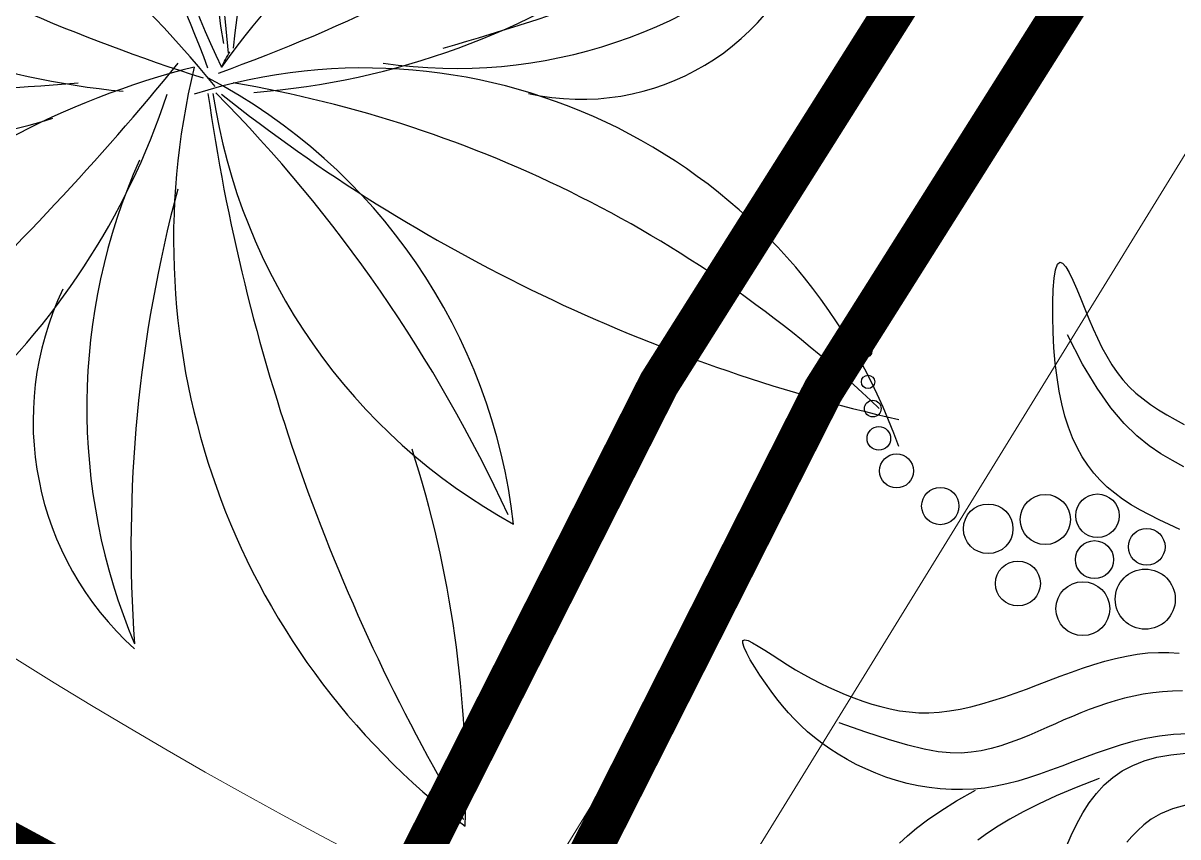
# Model space of a CAD drawing. Header units: millimetres. Extents: x -1030105 to 906887, y -616134 to 1220667.
# Drawn here: x -99860 to -98455, y 530867 to 531856 of the extents above; entities that cross this region are included whole.
import ezdxf

# ---------------------------------------------------------------- set-up
doc = ezdxf.new("R2010")
doc.units = ezdxf.units.MM
doc.header["$MEASUREMENT"] = 0
doc.linetypes.add('DASH', pattern=[0.35, 0.25, -0.1])
doc.linetypes.add('DASHED', pattern=[0.75, 0.5, -0.25])
doc.layers.add('A-Furniture', color=143, linetype='Continuous')
doc.layers.add('A-Tree', color=98, linetype='Continuous')
doc.layers.add('A-Wall', color=6, linetype='Continuous', lineweight=9)

# ---------------------------------------------------------------- blocks, each defined once
blk = doc.blocks.new('FUR')
at = {"layer": 'A-Furniture', "color": 8, "linetype": 'DASH', "lineweight": 9, "ltscale": 1000, "const_width": 50}
blk.add_lwpolyline([(-33574.116996225, 38198.03701352875), (-3.274180926382542e-10, 38211.88251353393), (0, 0), (-7049.126603505938, -1.164153218269348e-10, -0.3011393681377011), (-23981.73349209089, -18888.11748647457), (-49064.43265007329, -18888.11748647457, -0.06124952190979967), (-52473.9447657284, -15923.13210822688), (-52473.9447657284, -15923.13210822688, -0.127607782766149), (-56769.0085550223, -7888.247632739716), (-57047.06649999994, -6235.426486474578, -0.1924218543560013), (-53256.03130311794, 9916.925028712954), (-55726.52506250713, 11649.12232822133, -0.09220963238652186), (-52805.8425345454, 17542.93784715806, -0.09579334497253111), (-54512.04080293298, 23938.01559452759, -0.1077169431674273), (-53957.97341630229, 28268.68321032356, -0.2285839789093287), (-47025.84992466056, 33492.16687116434, 0.2045490622853214), (-42688.61020563537, 36230.61212708103, 0.1311708844373413), (-42047.51066320275, 38025.4441493589, -0.3035398224954187), (-39524.66233420366, 41042.55836063065, -0.3273425619805889)], format="xyb", close=True, dxfattribs=at)
at = {"layer": 'A-Furniture', "color": 8, "linetype": 'DASH', "ltscale": 50}
blk.add_open_spline([(-56447.03599999993, -6097.049467972713), (-55194.80878073322, -4879.432741814177), (-50278.88373038909, -2284.573604768259), (-42421.47772418463, -5454.796933513135), (-32732.45049999998, -11254.02927138517), (-23301.95049999998, -9202.029271385167), (-18023.95049999998, -504.5292713851668), (-16595.45049999998, 8921.470728614833), (-19600.32320915881, 15918.27845925349), (-21321.18391267408, 18705.60147339047), (-21789.72381129679, 19344.96383619693)], degree=3, knots=[32574.7262056019, 32574.7262056019, 32574.7262056019, 32574.7262056019, 37697.74124470179, 48060.13185932349, 55585.25195803288, 69452.98974218499, 76151.42226405158, 84447.8370469563, 94470.7732435007, 98031.73488863441, 98031.73488863441, 98031.73488863441, 98031.73488863441], dxfattribs=at)
blk = doc.blocks.new('C2')
at = {"layer": 'A-Tree', "color": 8}
for centre, radius, start, end in [((597.8066810533492, 647.4478162748856), 512.9644939609045, 150.2411395785226, 205.8089924024951), ((1840.520802863575, 614.663511470193), 1710.013328275341, 170.2399811561488, 186.1147769933549), ((-212.9250783589523, 1393.706720260845), 1033.274465553102, 289.6317747364299, 316.9415872008503), ((678.9583471508013, 29.49553686170839), 671.2071327478785, 101.2486208017848, 143.9898653391894), ((119.8017681216515, 874.5129376781988), 467.1576890094693, 274.4072576754843, 336.4430840679565), ((339.0637494305702, 477.7074091385002), 205.6003621570023, 101.4267094931179, 190.9876748326544), ((460.7013213895043, 408.7795932609588), 318.5844515836241, 121.9055202391609, 175.1858926215441), ((-394.1196820032856, -16.28424253803678), 678.7830739472802, 39.14999690914021, 81.38898289978646), ((119.8017681216515, 874.5129376781988), 467.1576890094693, 208.0484010644241, 264.6491229276512), ((473.6763151883424, 1516.111589349457), 1152.672504959493, 228.5744525952278, 252.384215517872), ((-675.6265686209008, 122.8727199833374), 857.8705761906325, 20.51383794556775, 36.02424014850644), ((278.738285768326, 727.5477068470209), 304.278219035058, 261.6388708216413, 315.6255062312309), ((-362.4759722851959, 2596.584024063079), 2251.977424759328, 286.3355012364549, 292.4150150611594), ((354.8739890010984, 551.3400760767981), 146.7974213737446, 257.3556793837414, 344.3532487187752), ((-319.6332879893016, 679.0836772795301), 522.1291424384847, 330.7697376170311, 331.9367160107736), ((240.827546373308, -57.77903458592482), 496.9278064683223, 104.1284180658103, 160.1467714826719), ((-1212.861913616427, 1507.635573408741), 1708.312600899444, 305.4463593761205, 320.7381539293926), ((553.2720437054159, 318.8653606564039), 446.3301478634169, 166.3602607862572, 232.9473873304876), ((222.8508834598761, 78.65597689687274), 344.823888887098, 19.43419249484991, 107.435705152585), ((-189.9491252961816, 3449.078696529206), 3043.983831225277, 269.91002825064, 274.5019943887826), ((-34.96195786917815, 106.5881998699042), 350.9507541514024, 6.507278463115689, 62.36089659900944), ((18.22038746716134, -322.4153765899828), 747.4321797232111, 46.14831984268555, 80.37107364285058), ((-321.3298327564044, 547.7226396792103), 446.9018688599547, 282.2423311989974, 341.7320937913137), ((1308.343660235485, 576.0264644791023), 1192.382886922759, 188.0958949225132, 210.722578142023), ((486.077814778153, 461.5422813013429), 359.2264137293816, 188.5552242675603, 241.3288961956136), ((-509.9640583559885, -226.3472040423658), 903.3571745151023, 24.75992225526024, 44.64727991474892), ((776.6502670997143, 1214.233641913161), 1030.057604216278, 231.5416259423199, 257.1763624081367), ((-67.36023888764612, 715.2663625454297), 337.6292509965691, 246.7315023999685, 287.3970904032515), ((423.9871086181593, 217.0607059827889), 369.8270333400882, 155.9892964331983, 202.8399613678449), ((921.5218744179001, 133.2178408322507), 840.488187284618, 165.0603950652925, 184.073746994936), ((207.7481049136404, 208.9563885416137), 186.2569995667042, 154.5275994809214, 228.0163014909153), ((-394.1196820032856, -16.28424253803678), 678.7830739472802, 358.2221592825441, 17.85830694949557)]:
    blk.add_arc(centre, radius, start, end, dxfattribs=at)
blk = doc.blocks.new('CAY8')
at = {"color": 0, "linetype": 'ByBlock'}
for p, q in [((-16.81588583500525, -136.1782886329584), (-10.75068871302756, -133.6603380060678)), ((-10.75068871302756, -133.6603380060678), (-5.114493194994793, -131.0311596337106)), ((-5.114493194994793, -131.0311596337106), (0.2026129564201256, -128.3332037980854)), ((-54.6415355702029, -138.7801085232622), (-42.14428053444681, -139.9471292321377)), ((-42.14428053444681, -139.9471292321377), (-32.00962503828305, -139.6701733905556)), ((-32.00962503828305, -139.6701733905556), (-23.73451237424706, -138.2977301426199)), ((-23.73451237424706, -138.2977301426199), (-16.81588583500525, -136.1782886329584)), ((45.77603431215721, -141.1300093257287), (38.59861837596145, -148.5163011315362)), ((38.59861837596145, -148.5163011315362), (31.35237920698455, -155.4023924696648)), ((31.35237920698455, -155.4023924696648), (23.99352016614466, -161.6882432462644)), ((16.47824461390155, -167.2738133682051), (8.760148999217563, -172.0684415142441)), ((23.99352016614466, -161.6882432462644), (16.47824461390155, -167.2738133682051)), ((-55.86528960042597, -179.5453911048517), (-67.23315109000214, -176.3684170502875)), ((0.7824021252617968, -176.0189814538298), (-7.514434115311815, -179.0816657288869)), ((8.760148999217563, -172.0684415142441), (0.7824021252617968, -176.0189814538298)), ((66.76499400793728, -179.0118427601901), (78.4664885814509, -177.3674341555652)), ((78.4664885814509, -177.3674341555652), (88.97609257027398, -175.4604202495448)), ((88.97609257027398, -175.4604202495448), (98.56596987055127, -173.328316022742)), ((98.56596987055127, -173.328316022742), (107.5082843779692, -171.0086364549843)), ((-45.08143490609473, -181.5784970227814), (-55.86528960042597, -179.5453911048517)), ((-34.91386011838586, -182.504909986199), (-45.08143490609473, -181.5784970227814)), ((-25.30312712956038, -182.3683974531141), (-34.91386011838586, -182.504909986199)), ((-16.18979783083159, -181.2127268810782), (-25.30312712956038, -182.3683974531141)), ((-7.514434115311815, -179.0816657288869), (-16.18979783083159, -181.2127268810782)), ((2.596831954231675, -182.2131245753899), (21.78752782337142, -181.9942869718707)), ((21.78752782337142, -181.9942869718707), (38.69767752481312, -181.3627841485632)), ((38.69767752481312, -181.3627841485632), (53.59944495457057, -180.3561310844434)), ((53.59944495457057, -180.3561310844434), (66.76499400793728, -179.0118427601901)), ((-74.08336363227681, -189.9910030413648), (-63.33989874920917, -193.4176079806475)), ((-63.33989874920917, -193.4176079806475), (-52.71558858613389, -196.0592909230163)), ((-52.71558858613389, -196.0592909230163), (-42.26333630129193, -198.0444609446185)), ((148.5185283224291, -196.5521990518373), (138.3050713880239, -199.5794540536208)), ((157.292956151703, -193.499934579273), (148.5185283224291, -196.5521990518373)), ((164.9818555041948, -190.491438006733), (157.292956151703, -193.499934579273)), ((-42.26333630129193, -198.0444609446185), (-31.98001362186733, -199.4669056055263)), ((-31.98001362186733, -199.4669056055263), (-21.86249227425833, -200.4204124664666)), ((-21.86249227425833, -200.4204124664666), (-11.90764398447027, -200.9987690869875)), ((-11.90764398447027, -200.9987690869875), (-2.112340480145576, -201.2957630271612)), ((-2.112340480145576, -201.2957630271612), (7.526546512710411, -201.4051818473872)), ((7.526546512710411, -201.4051818473872), (17.01214526737203, -201.4208131071482)), ((17.01214526737203, -201.4208131071482), (26.3481054702952, -201.4312339471635)), ((26.3481054702952, -201.4312339471635), (35.54016245791172, -201.5041798275324)), ((35.54016245791172, -201.5041798275324), (44.59457298055531, -201.7021757875609)), ((44.59457298055531, -201.7021757875609), (53.51759378744646, -202.08774686793)), ((53.51759378744646, -202.08774686793), (62.31548162891886, -202.7234181082731)), ((62.31548162891886, -202.7234181082731), (70.99449325425849, -203.6717145489438)), ((70.99449325425849, -203.6717145489438), (79.56088541379904, -204.9951612300338)), ((79.56088541379904, -204.9951612300338), (88.02091485676101, -206.7562831915038)), ((112.1470676923218, -205.283826160643), (95.49551967498155, -207.8233885242062)), ((126.2990847209239, -202.512922213622), (112.1470676923218, -205.283826160643)), ((138.3050713880239, -199.5794540536208), (126.2990847209239, -202.512922213622)), ((88.02091485676101, -206.7562831915038), (96.37562443445677, -209.0030163026368)), ((96.37562443445677, -209.0030163026368), (104.6052014014585, -211.7249397471878)), ((104.6052014014585, -211.7249397471878), (112.6846191144305, -214.8970435390202)), ((-81.80170366987113, -222.5657442393986), (-74.53929917553432, -225.18866926179)), ((112.6846191144305, -214.8970435390202), (120.5888509292508, -218.4943176916695)), ((120.5888509292508, -218.4943176916695), (128.2928702020599, -222.4917522185406)), ((128.2928702020599, -222.4917522185406), (135.7716502886051, -226.8643371331036)), ((-74.53929917553432, -225.18866926179), (-67.20807155004695, -227.4489492583944)), ((-67.20807155004695, -227.4489492583944), (-59.83617571080504, -229.3653416820289)), ((-59.83617571080504, -229.3653416820289), (-52.45176657494267, -230.9566039857073)), ((-52.45176657494267, -230.9566039857073), (-45.08299905965941, -232.2414936224432)), ((-45.08299905965941, -232.2414936224432), (-37.75802808280969, -233.2387680457086)), ((41.69670436806518, -232.7291894287609), (49.380908916728, -232.5567255537298)), ((49.380908916728, -232.5567255537298), (57.12142319815939, -232.5999731905304)), ((57.12142319815939, -232.5999731905304), (64.8869640731591, -232.930836077996)), ((135.7716502886051, -226.8643371331036), (143.0001645456814, -231.5870624488289)), ((143.0001645456814, -231.5870624488289), (149.9533863285778, -236.6349181787937)), ((-37.75802808280969, -233.2387680457086), (-30.50500856074177, -233.9671847082554)), ((-30.50500856074177, -233.9671847082554), (-23.34218906023852, -234.4475852502346)), ((-23.34218906023852, -234.4475852502346), (-16.24819274124275, -234.7091480602157)), ((-16.24819274124275, -234.7091480602157), (-9.191736413542458, -234.783135712989)), ((-9.191736413542458, -234.783135712989), (-2.141536886401809, -234.7008107841302)), ((-2.141536886401809, -234.7008107841302), (4.933689030522146, -234.4934358490191)), ((4.933689030522146, -234.4934358490191), (12.06522452875106, -234.1922734823802)), ((12.06522452875106, -234.1922734823802), (19.28435279816949, -233.8285862599205)), ((19.28435279816949, -233.8285862599205), (26.62235702997168, -233.4336367568885)), ((26.62235702997168, -233.4336367568885), (34.10009269241891, -233.0454610758734)), ((34.10009269241891, -233.0454610758734), (41.69670436806518, -232.7291894287609)), ((64.8869640731591, -232.930836077996), (72.6462484009553, -233.6212179550257)), ((72.6462484009553, -233.6212179550257), (80.36799304202032, -234.7430225601256)), ((80.36799304202032, -234.7430225601256), (88.02091485676101, -236.3681536329805)), ((88.02091485676101, -236.3681536329805), (95.63733993699316, -238.6039457755087)), ((95.63733993699316, -238.6039457755087), (103.5040313038353, -241.6994570438019)), ((149.9533863285778, -236.6349181787937), (156.6083745520609, -241.9797680675165)), ((103.5040313038353, -241.6994570438019), (111.9713612101423, -245.939176357364)), ((111.9713612101423, -245.939176357364), (121.3897019096203, -251.6075926352405)), ((156.6083745520609, -241.9797680675165), (162.9505303616697, -247.5809707781427)), ((162.9505303616697, -247.5809707781427), (168.9673404604564, -253.3947587066341)), ((-82.51026915557122, -254.1169279278674), (-89.75338225807172, -250.7041029385055)), ((-74.99186362957516, -257.0420574059808), (-82.51026915557122, -254.1169279278674)), ((-67.21067902791219, -259.5107539848304), (-74.99186362957516, -257.0420574059808)), ((-59.17922869827999, -261.5542802762702), (-67.21067902791219, -259.5107539848304)), ((121.3897019096203, -251.6075926352405), (132.1094256544038, -258.9891947965425)), ((132.1094256544038, -258.9891947965425), (144.480904698461, -268.3684717614942)), ((168.9673404604564, -253.3947587066341), (174.646291551735, -259.3773642463984)), ((174.646291551735, -259.3773642463984), (179.9748703394089, -265.4850197928736)), ((-50.910025987263, -263.2038988930053), (-59.17922869827999, -261.5542802762702)), ((-42.41558424301729, -264.4908724468896), (-50.910025987263, -263.2038988930053)), ((-33.70841681199636, -265.446463549908), (-42.41558424301729, -264.4908724468896)), ((-24.80520811560382, -266.1061031210684), (-33.70841681199636, -265.446463549908)), ((-15.73932686849548, -266.5218953043277), (-24.80520811560382, -266.1061031210684)), ((-6.548312858443751, -266.7501125522376), (-15.73932686849548, -266.5218953043277)), ((2.730294126124136, -266.8470273151233), (-6.548312858443751, -266.7501125522376)), ((12.05895429710836, -266.8689120448162), (2.730294126124136, -266.8470273151233)), ((21.40012786575426, -266.8720391924926), (12.05895429710836, -266.8689120448162)), ((30.71627504422395, -266.9126812095255), (21.40012786575426, -266.8720391924926)), ((39.96985604467955, -267.0471105474844), (30.71627504422395, -266.9126812095255)), ((49.12437382765529, -267.3284734300451), (39.96985604467955, -267.0471105474844)), ((58.1475023521507, -267.7974111751373), (49.12437382765529, -267.3284734300451)), ((67.0079583255374, -268.4914388730595), (58.1475023521507, -267.7974111751373)), ((144.480904698461, -268.3684717614942), (158.8545112940574, -280.0299124484864)), ((179.9748703394089, -265.4850197928736), (184.9405635263993, -271.6739577403187)), ((75.67445845630027, -269.4480716137823), (67.0079583255374, -268.4914388730595)), ((84.11571945154901, -270.7048244879315), (75.67445845630027, -269.4480716137823)), ((92.30045801944107, -272.2992125858054), (84.11571945154901, -270.7048244879315)), ((100.1973908680684, -274.2687509973093), (92.30045801944107, -272.2992125858054)), ((107.7752347048681, -276.6509548135273), (100.1973908680684, -274.2687509973093)), ((115.012091218452, -279.4697920142189), (107.7752347048681, -276.6509548135273)), ((184.9405635263993, -271.6739577403187), (189.5308578166096, -277.9004104833857)), ((121.9236020216067, -282.6950421409838), (115.012091218452, -279.4697920142189)), ((128.5347937070492, -286.2829376254067), (121.9236020216067, -282.6950421409838)), ((134.8706928684132, -290.1897108989415), (128.5347937070492, -286.2829376254067)), ((158.8545112940574, -280.0299124484864), (175.580617695161, -294.2580057777432)), ((189.5308578166096, -277.9004104833857), (193.7332399130264, -284.1206104171197)), ((193.7332399130264, -284.1206104171197), (197.543538717453, -290.3053791371694)), ((140.9563260979576, -294.3715943929765), (134.8706928684132, -290.1897108989415)), ((146.8167199897744, -298.7848205387691), (140.9563260979576, -294.3715943929765)), ((197.543538717453, -290.3053791371694), (200.990951921196, -296.4838950474932)), ((152.4769011361877, -303.3856217676421), (146.8167199897744, -298.7848205387691)), ((157.961896130766, -308.1302305115732), (152.4769011361877, -303.3856217676421)), ((200.990951921196, -296.4838950474932), (204.1130194145098, -302.6999257534389)), ((204.1130194145098, -302.6999257534389), (206.9472810867319, -308.9972388603546)), ((163.2936032423986, -312.983215882201), (157.961896130766, -308.1302305115732)), ((168.4814074436163, -317.9424937139975), (163.2936032423986, -312.983215882201)), ((206.9472810867319, -308.9972388603546), (209.5312768271997, -315.4196019740466)), ((173.5315653824018, -323.0143165224708), (168.4814074436163, -317.9424937139975)), ((209.5312768271997, -315.4196019740466), (211.9025465264294, -322.010782699339)), ((211.9025465264294, -322.010782699339), (214.0986300738896, -328.8145486416452)), ((178.4503337074584, -328.2049368221469), (173.5315653824018, -323.0143165224708)), ((183.2439690670308, -333.5206071282064), (178.4503337074584, -328.2049368221469)), ((214.0986300738896, -328.8145486416452), (216.1570673589176, -335.8746674067716)), ((187.9187281089708, -338.967579955568), (183.2439690670308, -333.5206071282064)), ((192.480867482047, -344.5521078198053), (187.9187281089708, -338.967579955568)), ((216.1570673589176, -335.8746674067716), (218.0966283267062, -343.1828023815233)), ((-124.438154780406, -340.1430551435678), (-118.159086841215, -346.556040819667)), ((-118.159086841215, -346.556040819667), (-112.1208998611819, -352.8314713672789)), ((196.9366438341767, -350.2804432355097), (192.480867482047, -344.5521078198053)), ((218.0966283267062, -343.1828023815233), (219.8610031423323, -350.5222000789272)), ((-112.1208998611819, -352.8314713672789), (-106.3767753500924, -359.0318717707687)), ((201.2787577422878, -356.1161132718607), (196.9366438341767, -350.2804432355097)), ((205.4456854986947, -361.8517432147546), (201.2787577422878, -356.1161132718607)), ((219.8610031423323, -350.5222000789272), (221.375112026597, -357.6240027934018)), ((221.375112026597, -357.6240027934018), (222.563875200367, -364.2193528197586)), ((-106.3767753500924, -359.0318717707687), (-100.9798948187799, -365.2197670155492)), ((-100.9798948187799, -365.2197670155492), (-95.97770451662473, -371.4535137640323)), ((209.3623473236748, -367.2372329042828), (205.4456854986947, -361.8517432147546)), ((222.563875200367, -364.2193528197586), (223.3522128841814, -370.039392452547)), ((-95.97770451662473, -371.4535137640323), (-91.39470964935572, -377.7747953921262)), ((212.9536634382257, -372.0224821794891), (209.3623473236748, -367.2372329042828)), ((216.1445540622972, -375.957390880596), (212.9536634382257, -372.0224821794891)), ((223.3522128841814, -370.039392452547), (223.6650452984486, -374.8152639865784)), ((223.6650452984486, -374.8152639865784), (223.4272926637077, -378.278109716337)), ((-144.5720489548385, -384.2987631702326), (-138.0859902348147, -391.8971190093926)), ((-91.39470964935572, -377.7747953921262), (-87.24968016183811, -384.2211269524105)), ((-87.24968016183811, -384.2211269524105), (-83.56138599933001, -390.830023499233)), ((218.8599394169523, -378.7918588470402), (216.1445540622972, -375.957390880596)), ((221.0247397229268, -380.2757859189787), (218.8599394169523, -378.7918588470402)), ((222.563875200367, -380.1590719363721), (221.0247397229268, -380.2757859189787)), ((223.4272926637077, -378.278109716337), (222.563875200367, -380.1590719363721)), ((-138.0859902348147, -391.8971190093926), (-131.5889823804446, -400.009743078901)), ((-83.56138599933001, -390.830023499233), (-80.3485971059763, -397.6390000860247)), ((-131.5889823804446, -400.009743078901), (-125.2014658709795, -409.0790000548059)), ((-80.3485971059763, -397.6390000860247), (-77.63008342703506, -404.6855717658891)), ((-125.2014658709795, -409.0790000548059), (-119.0579586445656, -419.6113427910295)), ((-77.63008342703506, -404.6855717658891), (-75.42461490730602, -412.0072535926502)), ((-151.4063944291393, -420.8003590267017), (-156.5055627795791, -414.8396384863572)), ((-119.0579586445656, -419.6113427910295), (-113.2929786393488, -432.1132241417563)), ((-75.42461490730602, -412.0072535926502), (-73.75096149178535, -419.6415606193459)), ((-73.75096149178535, -419.6415606193459), (-72.62476480092118, -427.6228816485291)), ((-146.5449787129819, -426.7110596303955), (-151.4063944291393, -420.8003590267017)), ((-141.9588555217542, -432.6217603078239), (-146.5449787129819, -426.7110596303955)), ((-72.62476480092118, -427.6228816485291), (-72.0491531586722, -435.9731004767509)), ((-137.6855647448592, -438.5824810691756), (-141.9588555217542, -432.6217603078239)), ((-113.2929786393488, -432.1132241417563), (-108.0410437934097, -447.0910969608431)), ((-72.0491531586722, -435.9731004767509), (-72.02412656556226, -444.7109746490296)), ((-133.762646271176, -444.6432419239845), (-137.6855647448592, -438.5824810691756)), ((-130.2276399916791, -450.8540628821775), (-133.762646271176, -444.6432419239845)), ((-108.0410437934097, -447.0910969608431), (-103.4366720444359, -465.0514141016229)), ((-72.02412656556226, -444.7109746490296), (-72.54968502139491, -453.8552617106452)), ((-127.1180857949203, -457.2649639540086), (-130.2276399916791, -450.8540628821775)), ((-72.54968502139491, -453.8552617106452), (-73.62582852630112, -463.4247192066814)), ((-124.4715235711537, -463.925965149012), (-127.1180857949203, -457.2649639540086)), ((-122.3098515894653, -470.8745814775957), (-124.4715235711537, -463.925965149012)), ((-103.4366720444359, -465.0514141016229), (-99.61438133096635, -486.5006284188039)), ((-73.62582852630112, -463.4247192066814), (-75.25255707982251, -473.4381046818944)), ((-120.592401635904, -478.0983079535345), (-122.3098515894653, -470.8745814775957)), ((-75.25255707982251, -473.4381046818944), (-77.42987068202456, -483.9141756822191)), ((-119.2628638757433, -485.5721345893817), (-120.592401635904, -478.0983079535345)), ((-118.2649284747149, -493.2710513987386), (-119.2628638757433, -485.5721345893817)), ((-99.61438133096635, -486.5006284188039), (-96.70868959114705, -511.9451927653918)), ((-77.42987068202456, -483.9141756822191), (-80.15776933323468, -494.8716897524773)), ((-117.5422855981578, -501.1700483954028), (-118.2649284747149, -493.2710513987386)), ((-80.15776933323468, -494.8716897524773), (-83.41122644027746, -506.2585427049034)), ((-117.038625411149, -509.2441155928445), (-117.5422855981578, -501.1700483954028)), ((-116.6976380797478, -517.4682430042067), (-117.038625411149, -509.2441155928445)), ((-83.41122644027746, -506.2585427049034), (-87.06510903773415, -517.739183419877)), ((-116.4630137693584, -525.8174206428284), (-116.6976380797478, -517.4682430042067)), ((-87.06510903773415, -517.739183419877), (-90.96925756615929, -528.9071990453867)), ((-116.2732287711824, -534.2114080524316), (-116.4630137693584, -525.8174206428284)), ((-116.0459038837344, -542.3490428971545), (-116.2732287711824, -534.2114080524316)), ((-90.96925756615929, -528.9071990453867), (-94.97351246728613, -539.3561767281772)), ((-115.6934460304092, -549.8739323716491), (-116.0459038837344, -542.3490428971545)), ((-94.97351246728613, -539.3561767281772), (-98.92771418206212, -548.6797036170228)), ((-115.1282621355185, -556.4296836701087), (-115.6934460304092, -549.8739323716491)), ((-98.92771418206212, -548.6797036170228), (-102.6817031518276, -556.4713668582099)), ((-114.2627591232431, -561.6599039869234), (-115.1282621355185, -556.4296836701087)), ((-113.0093439172397, -565.2082005162865), (-114.2627591232431, -561.6599039869234)), ((-106.08531981753, -562.3247536005128), (-108.9884046205752, -565.8334509907418)), ((-102.6817031518276, -556.4713668582099), (-106.08531981753, -562.3247536005128)), ((-111.2804234417545, -566.7181804529155), (-113.0093439172397, -565.2082005162865)), ((-108.9884046205752, -565.8334509907418), (-111.2804234417545, -566.7181804529155))]:
    blk.add_line(p, q, dxfattribs=at)
for centre, radius in [((-80.16936203082696, -299.164323467061), 23.27999257596779), ((-32.3581772137095, -309.4950233263644), 20.86410866022382), ((-95.67571401101122, -336.613143461369), 14.20473588090774), ((-54.32548536825743, -341.7784933912171), 14.72419676962489), ((7.699844604447208, -345.6525105534074), 17.37954461395085), ((-68.53963052391009, -372.7706118288024), 16.83705964930526), ((-29.77378954723645, -384.3926633153733), 19.41314046695245), ((14.16080077881088, -393.4320304070188), 19.19855683043559), ((42.58909109044362, -423.1328160773392), 14.43790307745188), ((64.55639924466414, -460.5816360717126), 13.16945528490697), ((68.43296775255476, -488.9910889743751), 9.131262557783701), ((64.55639924466414, -512.2351730879072), 6.458236968624959), ((60.67980475405238, -532.8965916661891), 5.165368789029579), ((54.21882259696758, -556.1406946390034), 5.324531751637381)]:
    blk.add_circle(centre, radius, dxfattribs=at)
blk = doc.blocks.new('CÂY')
at = {"layer": 'A-Tree', "color": 8, "ltscale": 10, "xscale": 2, "yscale": 2, "zscale": 2}
blk.add_blockref('C2', (-10697.17910883769, 21843.30491741677), dxfattribs=at)
at = {"layer": 'A-Tree', "color": 8, "ltscale": 10, "xscale": 1.569782766103744, "yscale": 1.569782766103744, "zscale": 1.569782766103744, "rotation": 200.858703561391}
blk.add_blockref('CAY8', (-9251.686346543342, 21561.01204435516), dxfattribs=at)
blk = doc.blocks.new('BỐ TRÍ LAY OUT')
at = {"layer": 'A-Furniture', "color": 3}
for name, p in [('CÂY', (4286.75486311756, 4469.288343299762)), ('FUR', (48783.7433631176, 18654.71482977469))]:
    blk.add_blockref(name, p, dxfattribs=at)
blk = doc.blocks.new('TƯỜNG KIẾN TRÚC')
at = {"color": 0}
blk.add_lwpolyline([(-59109.45050007258, -10951.41178502212, 0.3007712608834658), (-59433.48834112042, -20977.9515451272, -0.1109267746102993), (-58324.95049999893, -25392.9117849312, 0.2744959358900485), (-54764.67693125011, -30745.50201954215), (-54870.07724847212, -30916.70735113195, -0.2737434813125313), (-58524.82350961678, -25400.4982577007, 0.110781498324218), (-59608.28799956816, -21075.5089369925, -0.3003100924078351), (-59276.732707736, -10841.56509468262, 0.1203599662711941), (-56712.10026304639, -2725.501215154189, -0.428868107866043), (-44402.02985209874, 7806.991538148141), (-44422.95049881186, 7608.088214958785, 0.4288927192910423), (-56512.45050001712, -2737.411785252159, -0.1204783687929575)], format="xyb", close=True, dxfattribs=at)
blk = doc.blocks.new('KIẾN TRÚC')
h = blk.add_hatch(color=9)
h.dxf.hatch_style = 1
edge = h.paths.add_edge_path(flags=16)
edge.add_line((62281.95049999998, 27412.02927138517), (55232.82389649404, 27412.02927138505))
edge.add_arc((32545.50878812408, 30716.66293956665), 22926.72829924391, 284.53695158247865, 351.7125813344091, ccw=False)
edge.add_line((38300.21700792988, 8523.911784915952), (13217.51784992669, 8523.911784910597))
edge.add_arc((23753.10182550838, 24110.84943410289), 18813.58963585476, 227.7677182561868, 235.9442986410003, ccw=False)
edge.add_arc((7788.819823088517, 12733.3910908635), 4187.039666959467, 236.0590124962323, 322.4360737019827, ccw=False)
edge.add_arc((13873.5970987339, 18503.25729619298), 12505.26566685072, 190.8327360748526, 227.6605687844487, ccw=False)
edge.add_arc((25477.52443721271, 20792.18331255531), 24332.69085544715, 180.6832153365221, 190.991126688788, ccw=False)
edge.add_arc((3282.93561756362, 20557.21277457592), 2137.084471138149, 101.08076224722828, 181.479400931386, ccw=False)
edge.add_line((2872.204064266523, 22654.45611475036), (4986.06665855035, 23013.11448664329))
edge.add_arc((28039.69241930227, 24288.4119512235), 23088.87273861522, 153.2014320220877, 183.1663029992741, ccw=False)
edge.add_arc((10232.26976538847, 40544.64471371844), 6483.106001901682, 182.8401094538115, 244.3962742115525, ccw=False)
edge.add_arc((-6425.00274742386, 39970.86676714511), 10185.26120742048, 1.420812516492314, 26.70695635716553)
edge.add_arc((10590.58143904217, 49414.25633883046), 9292.69259551461, 144.7133172211654, 211.5754885360199, ccw=False)
edge.add_arc((-12326.15115191392, 64090.21360378864), 17935.64217367859, 328.7375359512051, 356.1899532233969)
edge.add_arc((16735.32676788772, 62308.59922571364), 11181.04393981935, 84.1243873636841, 176.9761863570094, ccw=False)
edge.add_arc((20708.98128665387, 99752.52490135818), 26473.21942281876, 263.8653720447036, 288.4869561324928)
edge.add_arc((35667.35201082098, 54479.70646712999), 21207.13938727637, 73.35106851793267, 108.03023985438841, ccw=False)
edge.add_arc((44765.46109434243, 84516.17499720305), 10177.42256554817, 252.7258710955127, 285.7130125077479)
edge.add_arc((49658.99676799333, 68415.98596348311), 6655.601145545619, 49.49953772748103, 108.7311152981473, ccw=False)
edge.add_arc((48035.04809900769, 66009.84854850778), 9545.540963997893, -2.328829575281418, 51.46764420018991, ccw=False)
edge.add_line((57572.70516659174, 65621.96975748474), (49483.50000000001, 65623.9117849106))
edge.add_line((49483.50000000001, 65623.9117849106), (62281.95049999965, 65623.9117849191))
edge.add_line((62281.95049999965, 65623.9117849191), (62281.95049999998, 27412.02927138517))
h.paths.add_polyline_path([(0, 77895.5), (64428.50000000001, 77895.5), (64428.50000000001, -0.577250000089407), (-1.792749999687658, 0.577250000089407)])
at = {"layer": 'A-Wall'}
blk.add_lwpolyline([(7119.914499981096, 34232.96587952122), (8388.757962471107, 36293.609477491), (8388.757962471107, 40168.3041132607), (8588.757962471107, 40168.3041132607), (9241.49999998114, 40168.30411326047), (9241.49999998114, 39968.30411326047), (8588.757962471107, 39968.3041132607), (8588.757962471107, 36618.41606851458), (9025.919196862495, 37328.95430011232), (9196.231679263758, 37224.10365234001), (7321.000118190423, 34178.10108555353), (7619.914499981096, 34178.10108555353), (7619.914499981096, 34068.3721871298), (14288.75796247064, 34068.3721871298), (14288.75796247064, 37269.80241388897), (14488.75796247064, 37269.80241388897), (14488.75796247064, 33868.3721871298), (7619.914499981096, 33868.3721871298), (7619.914499981096, 33678.10108555353), (7119.914499981096, 33678.10108555353), (7119.914499981096, 34232.96587952122), (7411.87325098156, 34707.20443405677)], close=True, dxfattribs=at)
blk.add_blockref('TƯỜNG KIẾN TRÚC', (62285.79396247002, 65615.61311326921), dxfattribs=at)

msp = doc.modelspace()

# ---------------------------------------------------------------- linework, layer by layer
at = {"color": 1, "linetype": 'DASHED', "ltscale": 1000, "const_width": 50}
msp.add_lwpolyline([(-95670.36382637039, 506057.7127576224, -0.1976179126471055), (-98776.4909959755, 504407.8530505756, -0.1933850795687879), (-101327.4665850348, 505136.2682151492, -0.1620892894414481), (-105187.3251048478, 512029.4862030041, -0.0450071005246337), (-105631.9365025142, 516378.5384931223, -0.3659412979444954), (-103906.2959357335, 518530.9561147504), (-101743.9030274843, 518897.8486090698, -0.1357393945070406), (-99338.88206733699, 530570.340333024, -0.2750178852905023), (-103021.3730096331, 536099.9135275302, 0.1107814983251507), (-104104.8374997806, 540424.9028483479, -0.3003100923854334), (-103773.2822078853, 550658.8466900261, 0.1203599662960986), (-101208.6497629923, 558774.9105705839, -0.4288681078624456), (-88898.57935298752, 569307.4033231586, 0.107847157214301), (-77675.15854412533, 570521.9329957211, -0.1524819869208155), (-65035.16077594279, 570674.3053047663, 0.1449358142641596), (-59256.79872041271, 570595.5800135372, -0.2643588036035894), (-52796.99522499467, 569353.4099046133, -0.2237263001650759), (-49205.79483340826, 561498.4697574847), (-44496.54950000049, 561500.4117849191), (-44496.54950000002, 523288.5292713851), (-51545.67610350606, 523288.5292713851, -0.3011393681377011), (-68478.28299209109, 504400.4117849106), (-93560.98215007345, 504400.4117849106, -0.03627546227429911), (-95670.36382637039, 506057.7127576224)], format="xyb", dxfattribs=at)
msp.add_lwpolyline([(-78070.66649622499, 561486.5662849139), (-44496.54950000049, 561500.4117849191), (-44496.54950000002, 523288.5292713852), (-51545.67610350606, 523288.5292713851, -0.3011393681377011), (-68478.28299209109, 504400.4117849106), (-93560.98215007345, 504400.4117849106, -0.06124952190979967), (-96970.49426572846, 507365.3971631583), (-95985.65071073879, 508253.6354169543, -0.1789094553322439), (-99393.28219433251, 517053.1027849106), (-101543.616, 517053.1027849106, -0.1924218543560013), (-97752.580803118, 533205.4543000981), (-100223.0745625073, 534937.6515996065, -0.09220963238652186), (-97302.3920345456, 540831.4671185432, -0.09579334497253111), (-99008.59030293307, 547226.5448659128, -0.1077169431674273), (-98454.52291630238, 551557.2124817087, -0.2285839789093287), (-91522.39942466054, 556780.6961425495, 0.2045490622853214), (-87185.15970563545, 559519.1413984662, 0.1311708844373413), (-86544.06016320275, 561313.9734207441, -0.3035398224954187), (-84021.21183420374, 564331.0876320158, -0.3273425619805889)], format="xyb", close=True, dxfattribs=at)
at = {"color": 3}
msp.add_circle((-94489.74203751009, 531446.3024138749), 5942.613100312441, dxfattribs=at)

# ---------------------------------------------------------------- block references
for name, p in [('KIẾN TRÚC', (-106778.5, 495876.5)), ('BỐ TRÍ LAY OUT', (-93480.29286311776, 504642.1131132607))]:
    msp.add_blockref(name, p, dxfattribs=at)

doc.saveas('drawing.dxf')
